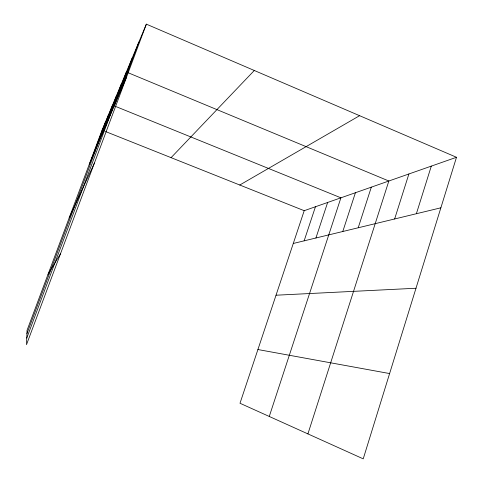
<?xml version="1.0" encoding="UTF-8"?>
<svg xmlns="http://www.w3.org/2000/svg" width="483" height="483" viewBox="0 0 483 483"><rect width="100%" height="100%" fill="white"/><g stroke="black" fill="none" stroke-linecap="round" stroke-linejoin="round"><path stroke-width="0.72" d="M456.495 157.283L363.228 458.85L239.997 403.257L304.205 210.691L456.495 157.283L146.355 24.15L102.064 130.156L27.054 330.287L26.505 344.657L146.355 24.15M416.382 213.721L431.295 166.122M394.635 218.98L408.896 173.977M307.913 433.897L388.851 181.004L126.359 72.003L26.752 338.094M358.205 227.783L371.318 187.156M342.791 231.502L355.41 192.735M269.266 416.461L340.907 197.819L112.503 105.173L26.927 333.62M315.924 237.998L327.637 202.474M304.133 240.842L315.447 206.748M120.056 92.362L138.844 42.124M91.963 157.977L105.246 122.543M94.855 151.227L108.711 114.248M101.496 135.711L116.669 95.205M105.336 126.739L121.263 84.205M114.513 105.306L132.233 57.954M89.313 164.172L126.353 77.642M69.172 217.918L94.445 162.976M48.004 274.386L60.514 253.714M171.079 157.651L254.299 70.488M239.767 185.019L359.6 115.685M293.278 243.468L440.87 207.805M276.022 295.216L415.99 288.242M257.91 349.535L389.606 373.558M102.064 130.156L104.117 130.971M105.487 131.521L304.205 210.691"/></g></svg>
